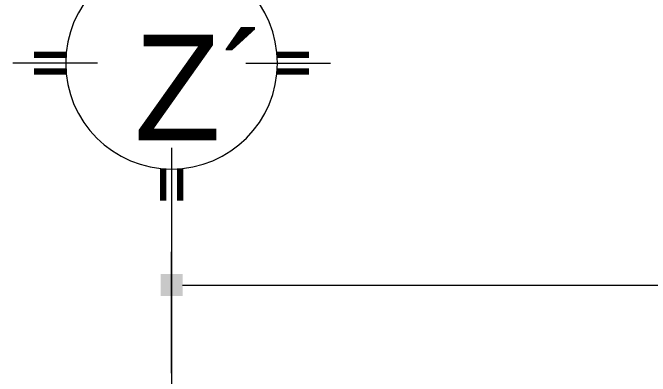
# Model space of a CAD drawing. Header units: millimetres. Extents: x -3570 to 5754, y -12788176 to 1214.
# Drawn here: x 3365.358 to 3366.803, y 1136.631 to 1137.456 of the extents above; entities that cross this region are included whole.
import ezdxf

# ---------------------------------------------------------------- set-up
doc = ezdxf.new("R2010")
doc.units = ezdxf.units.MM
doc.linetypes.add('ACAD_ISO04W100', pattern=[30, 24, -3, 0, -3])
doc.layers.add('49. EJES.', color=152, linetype='Continuous', lineweight=5)
doc.layers.add('TEXTOS', color=2, linetype='Continuous', lineweight=20)
doc.styles.add('arial narrow', font='ARIALN.TTF')
doc.styles.add('nemi', font='GOTHIC.TTF')
doc.dimstyles.new('ROMAN50', dxfattribs={"dimtxt": 0.1, "dimasz": 0.05, "dimexe": 0.075, "dimexo": 0.05, "dimgap": 0.05, "dimtad": 2, "dimzin": 4, "dimdsep": 46, "dimtxsty": 'arial narrow', "dimblk": 'BOXFILLED', "dimcen": 0.07, "dimclrd": 142, "dimclre": 142, "dimclrt": 2, "dimaunit": 1, "dimadec": 0, "dimazin": 0, "dimtfac": 1, "dimtix": 1, "dimtmove": 0, "dimatfit": 3, "dimldrblk": 'BOXFILLED', "dimfxl": 0.2, "dimfxlon": 1, "dimtolj": 1, "dimtzin": 0, "dimlwd": 9, "dimlwe": 9, "dimarcsym": 0})

# ---------------------------------------------------------------- blocks, each defined once
blk = doc.blocks.new('_BoxFilled')
at = {"color": 0, "linetype": 'ByBlock', "lineweight": -2}
blk.add_line((-0.5, 0), (-1, 0), dxfattribs=at)
at = {"color": 0, "linetype": 'ByBlock'}
blk.add_solid([(-0.5, 0.5), (0.5, 0.5), (-0.5, -0.5), (0.5, -0.5)], dxfattribs=at)
blk = doc.blocks.new('*D898')
at = {"color": 142, "lineweight": 9, "transparency": 16777216}
for p, q in [((3575.8997, 1148.4356), (3575.8997, 1148.7106)), ((3578.8499, 1148.4356), (3578.8499, 1148.7106)), ((3575.9497, 1148.6356), (3578.7999, 1148.6356))]:
    blk.add_line(p, q, dxfattribs=at)
at = {"layer": 'Defpoints', "color": 0, "lineweight": -2, "transparency": 16777216}
for p in [(3578.8499, 1148.6356), (3575.8997, 1146.9723), (3578.8499, 1146.9723)]:
    blk.add_point(p, dxfattribs=at)
at = {"color": 142, "lineweight": 9, "transparency": 16777216, "xscale": 0.05, "yscale": 0.05, "zscale": 0.05, "rotation": 180}
blk.add_blockref('_BoxFilled', (3575.8997, 1148.6356), dxfattribs=at)
at = {"color": 142, "lineweight": 9, "transparency": 16777216, "xscale": 0.05, "yscale": 0.05, "zscale": 0.05}
blk.add_blockref('_BoxFilled', (3578.8499, 1148.6356), dxfattribs=at)
at = {"color": 7, "lineweight": 20, "transparency": 16777216, "insert": (3577.3748, 1148.7367), "char_height": 0.1, "attachment_point": 5, "style": 'arial narrow'}
blk.add_mtext('\\A1;2.95', dxfattribs=at)
blk = doc.blocks.new('eje')
at = {"layer": '49. EJES.', "ltscale": 0.01}
for p, q in [((0, 0.9326), (0, 1.1246)), ((-0.0192, 1.0038), (-0.0192, 1.076)), ((0.2392, 0.7838), (0.3114, 0.7838)), ((-0.168, 0.7646), (-0.36, 0.7646)), ((0.168, 0.7646), (0.36, 0.7646)), ((-0.2392, 0.7454), (-0.3114, 0.7454)), ((0, 0.5726), (0, 0.4446)), ((0.0192, 0.5254), (0.0192, 0.4532))]:
    blk.add_line(p, q, dxfattribs=at)
at = {"layer": '49. EJES.'}
blk.add_line((0, 0.4446), (0, -0.1054), dxfattribs=at)
at = {"layer": '49. EJES.', "ltscale": 0.01, "const_width": 0.0144}
for points in [[(-0.0192, 1.0038), (-0.0192, 1.076)], [(0.0192, 1.0038), (0.0192, 1.076)], [(-0.2392, 0.7838), (-0.3114, 0.7838)], [(0.2392, 0.7838), (0.3114, 0.7838)], [(-0.2392, 0.7454), (-0.3114, 0.7454)], [(0.2392, 0.7454), (0.3114, 0.7454)], [(-0.0192, 0.5254), (-0.0192, 0.4532)], [(0.0192, 0.5254), (0.0192, 0.4532)]]:
    blk.add_lwpolyline(points, dxfattribs=at)
at = {"layer": '49. EJES.', "ltscale": 0.01}
blk.add_circle((0, 0.7646), 0.24, dxfattribs=at)
blk = doc.blocks.new('c2')
at = {"layer": 'TEXTOS', "linetype": 'ACAD_ISO04W100', "xscale": -1}
blk.add_blockref('eje', (3575.8997, 1148.3741, 19214578.8567), dxfattribs=at)
at = {"lineweight": 15, "style": 'nemi'}
blk.add_text('Z´', height=0.24, dxfattribs=at).set_placement((3575.8152, 1148.9635, 19214578.8567))
at = {"color": 6, "lineweight": 20}
dim = blk.add_linear_dim(base=(3578.8499, 1148.6356, 19214578.8567), p1=(3575.8997, 1146.9723, 19214578.8567), p2=(3578.8499, 1146.9723, 19214578.8567), dimstyle='ROMAN50', override={"dimclrt": 7}, dxfattribs=at)
dim.commit()
dim.dimension.update_dxf_attribs({"geometry": '*D898', "text_midpoint": (3577.3748, 1148.7367, 19214578.8567)})

msp = doc.modelspace()

# ---------------------------------------------------------------- block references
at = {"color": 6, "lineweight": -2}
msp.add_blockref('c2', (-210.1817, -11.7974, -118109500.9567), dxfattribs=at)

doc.saveas('drawing.dxf')
